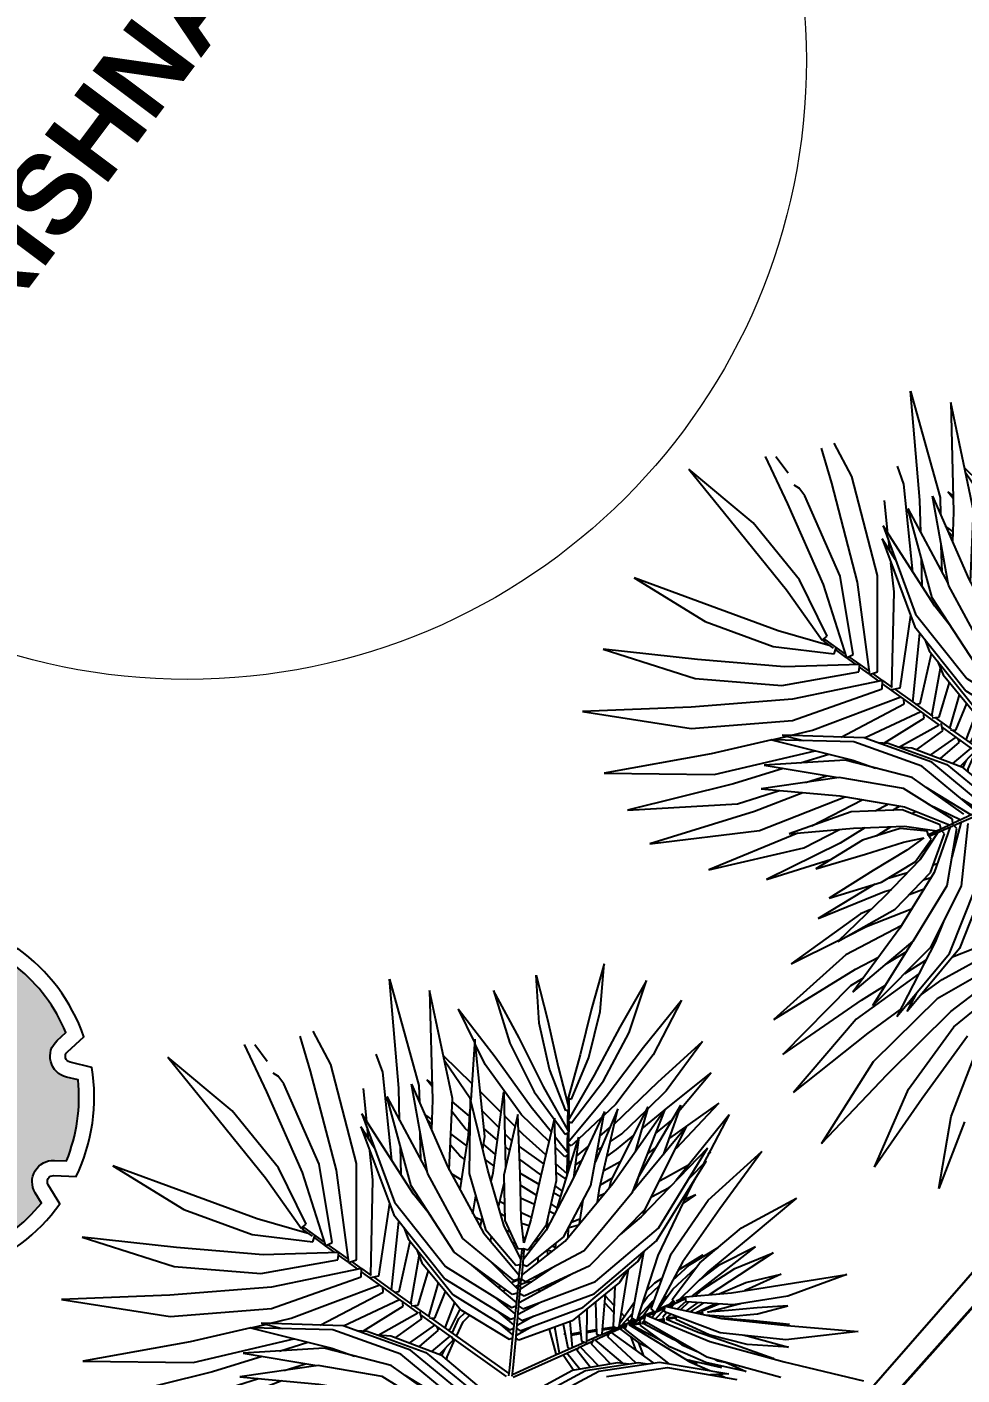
# Model space of a CAD drawing. Header units: metres. Extents: x 251860 to 269438, y 1966787 to 1972367.
# Drawn here: x 253641.308 to 253643.149, y 1969031.907 to 1969034.562 of the extents above; entities that cross this region are included whole.
import ezdxf

# ---------------------------------------------------------------- set-up
doc = ezdxf.new("R2010")
doc.units = ezdxf.units.M
doc.header["$MEASUREMENT"] = 0
doc.layers.get('0').update_dxf_attribs({"linetype": 'CONTINUOUS', "lineweight": 100})
for name, color, linetype in [('PDF3_POINTS_line', 6, 'CONTINUOUS'), ('PDF3_Text', 7, 'CONTINUOUS'), ('zelen', 74, 'CONTINUOUS')]:
    doc.layers.add(name, color=color, linetype=linetype)
doc.layers.add('Wall', color=7, linetype='CONTINUOUS', lineweight=20)
doc.styles.add('PDF Arial Bold', font='arialbd.ttf')

# ---------------------------------------------------------------- blocks, each defined once
blk = doc.blocks.new('z_49')
at = {"color": 67, "ltscale": 2, "true_color": 0x727430}
for p, q in [((1.172, 9.513), (0.725, 7.886)), ((1.047, 7.787), (1.172, 9.513)), ((-1.315, 9.121), (-1.19, 7.407)), ((-0.868, 7.506), (-1.315, 9.121)), ((-2.878, 8.782), (-2.262, 6.884)), ((-1.918, 7.073), (-2.878, 8.782)), ((-4.174, 8.377), (-3.151, 6.348)), ((-2.796, 6.61), (-4.174, 8.377)), ((2.303, 8.382), (1.776, 7.437)), ((2.296, 7.795), (2.426, 8.198)), ((0.725, 7.886), (0.325, 6.419)), ((0.647, 6.32), (1.047, 7.787)), ((2.174, 7.562), (2.183, 7.432)), ((3.113, 7.546), (2.653, 6.954)), ((-4.952, 7.274), (-3.648, 5.412)), ((-3.337, 5.709), (-4.952, 7.274)), ((-1.19, 7.407), (-0.79, 5.963)), ((-0.467, 6.063), (-0.868, 7.506)), ((1.776, 7.437), (0.854, 5.87)), ((1.198, 5.682), (2.119, 7.246)), ((2.119, 7.246), (2.182, 7.443)), ((3.009, 6.69), (3.356, 7.384)), ((-0.997, 5.529), (-1.918, 7.073)), ((-2.262, 6.884), (-1.34, 5.343)), ((2.653, 6.954), (1.3, 5.324)), ((1.656, 5.064), (3.009, 6.69)), ((3.431, 5.265), (5.145, 6.73)), ((5.145, 6.73), (3.717, 4.955)), ((-5.288, 6.435), (-3.859, 4.668)), ((-3.573, 4.974), (-5.288, 6.435)), ((-1.442, 5.002), (-2.796, 6.61)), ((0.325, 6.419), (-0.094, 5.218)), ((-3.151, 6.348), (-1.798, 4.745)), ((0.035, 5.178), (0.647, 6.32)), ((-0.79, 5.963), (-0.178, 4.854)), ((-0.092, 5.012), (-0.467, 6.063)), ((0.854, 5.87), (-0.098, 4.596)), ((2.488, 5.398), (2.999, 5.851)), ((3.505, 5.725), (3.733, 6.051)), ((5.441, 5.922), (3.642, 4.556)), ((3.9, 4.239), (5.441, 5.922)), ((-5.584, 5.653), (-4.043, 3.978)), ((-3.784, 4.29), (-5.584, 5.653)), ((-2.37, 4.862), (-3.337, 5.709)), ((0.04, 4.523), (1.198, 5.682)), ((2.557, 5.572), (1.469, 3.964)), ((1.831, 3.737), (2.557, 5.572)), ((2.139, 4.516), (3.505, 5.725)), ((-3.648, 5.412), (-2.035, 4.005)), ((-1.34, 5.343), (-0.182, 4.218)), ((-0.046, 4.29), (-0.997, 5.529)), ((1.3, 5.324), (-0.101, 4.007)), ((2.326, 5.432), (1.245, 3.824)), ((1.94, 3.881), (3.147, 5.365)), ((2.139, 4.956), (2.326, 5.432)), ((2.22, 5.16), (2.366, 5.29)), ((3.147, 5.365), (2.369, 3.78)), ((-0.094, 5.218), (0.035, 5.178)), ((-0.092, 4.932), (-0.091, 5.179)), ((-0.091, 5.179), (-0.071, 5.203)), ((-0.091, 5.179), (-0.052, 5.179)), ((-0.071, 5.203), (-0.071, 5.179)), ((-0.052, 5.179), (-0.071, 5.203)), ((-0.052, 5.179), (-0.05, 4.66)), ((0.042, 3.908), (1.656, 5.064)), ((2.352, 3.762), (3.647, 5.099)), ((3.647, 5.099), (2.698, 3.49)), ((2.9, 4.861), (3.431, 5.265)), ((5.471, 5.222), (5.106, 4.542)), ((5.11, 4.023), (5.471, 5.222)), ((-2.712, 4.326), (-3.573, 4.974)), ((-2.372, 4.865), (-1.736, 3.259)), ((-1.419, 3.458), (-2.372, 4.865)), ((-2.368, 4.86), (-2.136, 4.656)), ((-2.169, 4.742), (-2.006, 4.326)), ((-1.223, 3.335), (-2.169, 4.742)), ((-1.798, 4.745), (-0.185, 3.622)), ((-0.042, 3.719), (-1.442, 5.002)), ((-0.178, 4.854), (-0.057, 4.891)), ((-0.094, 4.602), (-0.092, 4.881)), ((-0.05, 4.894), (-0.051, 4.898)), ((-0.051, 4.893), (-0.05, 4.894)), ((1.582, 4.593), (2.031, 4.992)), ((3.717, 4.955), (3.437, 4.743)), ((3.859, 4.721), (3.908, 4.893)), ((3.908, 4.893), (3.897, 4.75)), ((4.119, 3.942), (4.438, 4.826)), ((4.39, 4.096), (4.508, 4.903)), ((6.209, 4.848), (5.523, 3.945)), ((5.721, 3.849), (6.209, 4.848)), ((-3.859, 4.668), (-3.131, 4.123)), ((-2.887, 4.683), (-2.207, 3.297)), ((-1.831, 3.385), (-2.887, 4.683)), ((-2.077, 4.605), (-1.724, 4.296)), ((-0.098, 4.596), (0.04, 4.523)), ((-0.095, 4.354), (-0.094, 4.593)), ((-0.05, 4.57), (-0.048, 4.294)), ((-0.044, 3.482), (1.582, 4.593)), ((2.007, 4.181), (2.474, 4.537)), ((3.642, 4.556), (3.126, 4.217)), ((3.301, 4.332), (3.306, 4.52)), ((3.656, 3.242), (5.165, 4.578)), ((5.165, 4.578), (4.096, 3.913)), ((4.868, 4.098), (5.09, 4.513)), ((-5.307, 4.352), (-3.798, 3.02)), ((-3.623, 3.303), (-5.307, 4.352)), ((-2.885, 3.705), (-3.784, 4.29)), ((-2.192, 3.281), (-3.325, 4.451)), ((-3.325, 4.451), (-2.494, 3.043)), ((-1.724, 4.296), (-0.1, 3.214)), ((-0.182, 4.218), (-0.046, 4.29)), ((-0.096, 4.011), (-0.095, 4.264)), ((-0.048, 4.288), (-0.047, 4.057)), ((2.49, 4.025), (2.93, 4.359)), ((2.67, 3.433), (3.9, 4.239)), ((3.221, 4.279), (3.256, 4.436)), ((3.814, 3.738), (3.853, 4.207)), ((6.212, 3.692), (6.981, 4.316)), ((6.981, 4.316), (6.356, 3.572)), ((-4.043, 3.978), (-2.446, 2.945)), ((-2.416, 4.103), (-1.923, 3.733)), ((-2.035, 4.005), (-2.03, 4.002)), ((-0.101, 4.007), (0.042, 3.908)), ((-0.097, 3.77), (-0.096, 4.004)), ((-0.047, 3.97), (-0.046, 3.723)), ((1.389, 4.038), (0.033, 3.337)), ((1.469, 3.964), (1.002, 2.33)), ((4.121, 3.943), (2.846, 3.053)), ((3.127, 2.782), (4.121, 3.943)), ((3.556, 3.665), (3.678, 4.094)), ((4.113, 3.924), (4.119, 3.941)), ((4.463, 2.885), (4.868, 4.098)), ((4.708, 2.813), (5.11, 4.023)), ((5.523, 3.945), (4.999, 2.946)), ((-2.681, 3.786), (-2.312, 3.509)), ((-1.489, 3.73), (-0.176, 3.071)), ((-0.185, 3.622), (-0.042, 3.719)), ((-0.101, 2.969), (-0.098, 3.682)), ((-0.046, 3.717), (-0.044, 3.473)), ((-0.042, 2.953), (1.2, 3.663)), ((1.245, 3.824), (0.785, 2.197)), ((1.351, 2.359), (1.94, 3.881)), ((1.673, 3.191), (1.831, 3.737)), ((1.679, 2.376), (2.352, 3.762)), ((3.032, 3.425), (3.095, 3.711)), ((3.281, 3.428), (3.29, 3.839)), ((3.479, 3.53), (3.936, 3.814)), ((3.547, 3.572), (3.556, 3.665)), ((4.255, 3.253), (4.355, 3.862)), ((5.201, 2.852), (5.721, 3.849)), ((5.564, 2.963), (6.212, 3.692)), ((-3.74, 3.44), (-2.871, 2.424)), ((-2.624, 2.661), (-3.74, 3.44)), ((-1.316, 2.054), (-1.831, 3.385)), ((-1.01, 2.028), (-1.419, 3.458)), ((-0.092, 3.45), (-0.072, 3.463)), ((0.033, 3.337), (-0.092, 3.45)), ((-0.044, 3.407), (-0.042, 2.969)), ((1.154, 3.501), (1.018, 3.295)), ((1.779, 3.556), (1.822, 3.575)), ((2.698, 3.49), (2.02, 2.102)), ((2.463, 3.009), (3.479, 3.53)), ((2.632, 3.356), (2.653, 3.107)), ((3.03, 3.3), (3.032, 3.425)), ((3.144, 2.663), (4.636, 3.455)), ((4.636, 3.455), (3.384, 2.514)), ((3.749, 2.984), (3.781, 3.353)), ((3.972, 3.103), (4.054, 3.595)), ((6.356, 3.572), (5.71, 2.845)), ((-4.779, 3.27), (-3.652, 2.422)), ((-3.286, 2.472), (-4.779, 3.27)), ((-3.331, 3.154), (-2.29, 2.625)), ((-1.603, 2.069), (-2.192, 3.281)), ((-1.77, 3.226), (-1.72, 3.206)), ((-1.736, 3.259), (-1.598, 2.781)), ((-0.82, 1.911), (-1.223, 3.335)), ((-1.221, 3.328), (-0.103, 2.705)), ((-0.176, 3.071), (-0.1, 3.138)), ((0.028, 2.81), (0.998, 3.224)), ((1.018, 3.295), (0.621, 1.872)), ((1.705, 3.301), (1.718, 3.308)), ((3.417, 3.12), (3.656, 3.242)), ((3.483, 2.843), (3.512, 3.168)), ((4.189, 2.851), (4.239, 3.157)), ((7.989, 3.314), (7.079, 2.984)), ((7.143, 2.808), (7.989, 3.314)), ((-3.798, 3.02), (-3.061, 2.646)), ((-2.494, 3.043), (-1.901, 1.828)), ((-1.67, 2.968), (-1.649, 2.958)), ((-1.144, 3.052), (-1.025, 2.872)), ((-1.066, 2.935), (-0.171, 2.565)), ((-1.025, 2.872), (-0.677, 1.627)), ((-0.103, 2.646), (-0.101, 2.969)), ((-0.042, 2.969), (-0.039, 2.441)), ((-0.042, 2.882), (0.028, 2.81)), ((-0.039, 2.465), (0.859, 2.896)), ((0.944, 3.031), (0.781, 2.772)), ((2.846, 3.053), (2.104, 2.105)), ((2.477, 3.017), (2.48, 3.046)), ((4.425, 2.95), (3.236, 2.452)), ((3.272, 2.731), (3.275, 2.954)), ((3.456, 2.198), (4.425, 2.95)), ((3.911, 2.734), (3.944, 2.935)), ((4.347, 2.103), (4.463, 2.885)), ((4.533, 2.178), (4.708, 2.813)), ((4.744, 1.878), (5.201, 2.852)), ((4.999, 2.946), (4.782, 2.28)), ((5.061, 2.192), (5.564, 2.963)), ((5.71, 2.845), (5.18, 2.216)), ((7.079, 2.984), (6.172, 2.624)), ((6.234, 2.446), (7.143, 2.808)), ((-2.965, 2.134), (-4.006, 2.571)), ((-4.006, 2.571), (-3.158, 1.913)), ((-1.975, 1.831), (-2.624, 2.661)), ((-0.96, 2.641), (-0.817, 2.415)), ((-0.956, 2.635), (-0.106, 2.238)), ((-0.171, 2.565), (-0.091, 2.645)), ((-0.106, 2.222), (-0.103, 2.633)), ((0.023, 2.325), (0.728, 2.572)), ((0.781, 2.772), (0.459, 1.555)), ((2.218, 2.507), (2.552, 2.678)), ((2.385, 1.834), (3.127, 2.782)), ((2.485, 2.644), (2.49, 2.599)), ((2.982, 2.596), (3.144, 2.663)), ((3.02, 2.612), (3.02, 2.645)), ((3.456, 2.544), (3.458, 2.57)), ((3.72, 2.655), (3.731, 2.774)), ((3.899, 2.542), (3.908, 1.924)), ((4.084, 1.995), (4.15, 2.615)), ((4.15, 2.615), (4.173, 2.754)), ((6.172, 2.624), (5.303, 2.304)), ((-2.729, 2.243), (-3.286, 2.472)), ((-2.871, 2.424), (-2.221, 1.594)), ((-2.318, 2.27), (-2.067, 2.142)), ((-0.817, 2.415), (-0.536, 1.35)), ((-0.79, 2.313), (-0.165, 2.101)), ((-0.074, 2.437), (0.023, 2.325)), ((-0.039, 2.396), (-0.036, 1.983)), ((-0.036, 2.01), (0.643, 2.251)), ((1.002, 2.33), (1.108, 0.731)), ((1.338, 0.868), (1.351, 2.359)), ((1.59, 1.016), (1.679, 2.376)), ((2.081, 2.226), (2.255, 2.298)), ((2.186, 2.442), (2.206, 2.327)), ((2.206, 2.327), (2.217, 2.282)), ((3.236, 2.452), (2.49, 1.891)), ((2.643, 2.163), (3.104, 2.352)), ((3.015, 2.285), (3.015, 2.316)), ((4.806, 2.29), (3.67, 1.827)), ((3.686, 1.833), (3.697, 2.383)), ((3.697, 2.383), (3.697, 2.385)), ((3.78, 1.509), (4.806, 2.29)), ((4.779, 2.269), (4.663, 1.916)), ((5.123, 2.147), (5.303, 2.275)), ((5.291, 2.293), (5.163, 2.203)), ((5.303, 2.275), (5.291, 2.293)), ((5.291, 2.293), (5.303, 2.288)), ((5.303, 2.288), (5.297, 2.284)), ((5.303, 2.304), (5.328, 2.232)), ((5.303, 2.275), (5.303, 2.288)), ((5.328, 2.232), (6.234, 2.446)), ((7.117, 2.29), (6, 2.14)), ((8.219, 2.403), (7.117, 2.29)), ((7.141, 2.07), (8.219, 2.403)), ((-4.339, 1.993), (-3.441, 1.31)), ((-3.346, 1.588), (-4.339, 1.993)), ((-2.313, 1.644), (-2.965, 2.134)), ((-2.723, 1.952), (-2.396, 1.818)), ((-2.093, 1.982), (-1.947, 1.923)), ((-2.067, 2.142), (-2.053, 2.139)), ((-1.525, 0.878), (-1.603, 2.069)), ((-1.305, 0.748), (-1.316, 2.054)), ((-1.103, 0.629), (-1.01, 2.028)), ((-0.711, 2.013), (-0.108, 1.804)), ((-0.165, 2.101), (-0.062, 2.218)), ((-0.11, 1.511), (-0.106, 2.168)), ((-0.054, 1.982), (0.006, 1.888)), ((-0.036, 1.953), (-0.033, 1.511)), ((0.006, 1.888), (0.584, 2.029)), ((0.785, 2.197), (0.897, 0.609)), ((1.254, 0.712), (1.348, 1.961)), ((2.02, 2.102), (1.745, 0.99)), ((2.104, 2.105), (1.869, 1.17)), ((2.554, 2.05), (2.566, 1.948)), ((2.712, 1.638), (3.456, 2.198)), ((2.752, 2.208), (2.765, 2.097)), ((3.27, 2.058), (3.294, 1.667)), ((3.464, 2.204), (3.509, 1.758)), ((4.499, 2.056), (4.378, 1.62)), ((4.746, 1.881), (4.922, 2.006)), ((4.768, 1.929), (4.919, 2.034)), ((6, 2.14), (4.919, 2.037)), ((4.919, 2.037), (4.927, 1.948)), ((4.925, 2.038), (5.101, 2.16)), ((4.927, 1.948), (6.021, 1.919)), ((4.974, 2.042), (5.12, 2.145)), ((5.12, 2.145), (5.061, 2.192)), ((5.12, 2.145), (5.158, 2.19)), ((6.021, 1.919), (7.141, 2.07)), ((-5.896, 1.841), (-4.925, 1.322)), ((-4.224, 1.282), (-5.896, 1.841)), ((-4.814, 1.932), (-3.561, 1.148)), ((-3.553, 1.395), (-4.814, 1.932)), ((-3.158, 1.913), (-2.506, 1.422)), ((-1.77, 1.013), (-1.975, 1.831)), ((-1.901, 1.828), (-1.661, 0.856)), ((-1.313, 1.705), (-1.231, 0.612)), ((-0.918, 0.522), (-0.82, 1.911)), ((-0.656, 1.806), (-0.149, 1.685)), ((-0.149, 1.685), (-0.108, 1.747)), ((-0.033, 1.6), (0.508, 1.742)), ((0.621, 1.872), (0.713, 0.492)), ((1.329, 1.713), (1.346, 1.716)), ((1.491, 0.846), (1.634, 1.696)), ((1.967, 1.885), (2.058, 1.923)), ((2.028, 1.15), (2.385, 1.834)), ((2.49, 1.891), (2.168, 1.332)), ((2.341, 1.749), (2.361, 1.666)), ((3.67, 1.827), (2.813, 1.462)), ((2.816, 1.716), (2.864, 1.484)), ((3.06, 1.9), (3.117, 1.592)), ((4.021, 1.41), (4.054, 1.718)), ((4.28, 1.649), (4.32, 1.92)), ((4.378, 1.622), (4.543, 1.738)), ((4.39, 1.666), (4.545, 1.773)), ((4.539, 1.675), (4.545, 1.777)), ((4.733, 1.636), (4.539, 1.675)), ((4.545, 1.777), (5.789, 1.687)), ((4.549, 1.776), (4.715, 1.892)), ((4.592, 1.773), (4.742, 1.879)), ((4.663, 1.916), (4.744, 1.878)), ((5.789, 1.687), (7.066, 1.651)), ((-7.036, 1.463), (-5.213, 0.697)), ((-5.086, 1.032), (-7.036, 1.463)), ((-2.595, 1.269), (-3.346, 1.588)), ((-2.506, 1.422), (-2.183, 1.133)), ((-2.031, 1.155), (-2.313, 1.644)), ((-2.221, 1.594), (-1.908, 0.996)), ((-1.923, 1.624), (-1.843, 1.591)), ((-1.564, 1.474), (-1.438, 0.73)), ((-1.311, 1.504), (-1.298, 1.502)), ((-0.677, 1.627), (-0.758, 0.419)), ((-0.585, 1.539), (-0.11, 1.416)), ((-0.11, 1.374), (-0.11, 1.511)), ((-0.033, 1.554), (-0.008, 1.496)), ((-0.033, 1.511), (-0.033, -0.019)), ((-0.033, 1.419), (0.287, 1.482)), ((-0.008, 1.496), (0.463, 1.573)), ((0.287, 1.482), (0.468, 1.447)), ((0.459, 1.555), (0.549, 0.386)), ((2.214, 1.506), (2.23, 1.438)), ((2.813, 1.462), (2.341, 1.307)), ((2.342, 1.307), (2.712, 1.638)), ((2.647, 1.58), (2.698, 1.424)), ((2.922, 1.144), (3.78, 1.509)), ((3.343, 1.17), (4.775, 1.651)), ((3.544, 1.409), (3.561, 1.243)), ((3.675, 1.281), (3.678, 1.466)), ((3.913, 1.611), (3.917, 1.389)), ((3.988, 1.387), (4.34, 1.631)), ((5.514, 1.53), (4.013, 1.25)), ((4.775, 1.651), (4.031, 1.254)), ((4.094, 1.422), (4.175, 1.48)), ((4.106, 0.871), (5.514, 1.53)), ((4.169, 1.447), (4.184, 1.518)), ((4.184, 1.518), (4.297, 1.49)), ((4.218, 1.509), (4.375, 1.62)), ((4.378, 1.62), (4.28, 1.649)), ((4.419, 1.461), (4.735, 1.385)), ((4.744, 1.634), (5.39, 1.507)), ((5.774, 1.432), (5.443, 1.497)), ((7.054, 1.399), (5.774, 1.432)), ((8.31, 1.576), (7.054, 1.399)), ((7.066, 1.651), (8.31, 1.576)), ((-4.959, 1.328), (-3.726, 0.751)), ((-3.645, 1.083), (-4.959, 1.328)), ((-4.779, 1.244), (-4.365, 1.023)), ((-4.027, 1.155), (-4.224, 1.282)), ((-3.561, 1.148), (-3.44, 1.054)), ((-3.441, 1.31), (-2.69, 0.99)), ((-3.308, 1.254), (-2.963, 0.987)), ((-2.183, 1.133), (-2.595, 1.269)), ((-2.094, 1.082), (-2.031, 1.155)), ((-0.536, 1.35), (-0.614, 0.327)), ((-0.548, 1.184), (-0.495, 1.219)), ((-0.544, 1.38), (-0.134, 1.314)), ((-0.538, 1.317), (-0.536, 1.319)), ((-0.536, 1.319), (-0.369, 1.352)), ((-0.495, 1.219), (-0.11, 1.296)), ((-0.134, 1.314), (-0.108, 1.374)), ((-0.11, -0.019), (-0.11, 1.371)), ((-0.033, 1.311), (0.287, 1.375)), ((0.287, 1.375), (0.476, 1.337)), ((1.044, 0.594), (1.082, 1.119)), ((1.29, 1.199), (1.341, 1.165)), ((1.689, 0.959), (2.203, 1.249)), ((2.222, 1.216), (1.713, 0.916)), ((1.869, 1.17), (1.94, 1.101)), ((2.82, 1.082), (2.048, 1.114)), ((2.168, 1.332), (2.241, 1.249)), ((2.203, 1.249), (2.222, 1.216)), ((2.203, 1.249), (2.239, 1.248)), ((2.239, 1.248), (2.212, 1.232)), ((2.222, 1.216), (2.239, 1.248)), ((2.241, 1.249), (2.276, 1.145)), ((2.276, 1.145), (2.922, 1.144)), ((2.348, 1.144), (2.369, 1.1)), ((2.429, 1.385), (2.444, 1.341)), ((2.51, 1.144), (2.527, 1.094)), ((2.533, 1.094), (2.599, 1.144)), ((4.013, 1.25), (2.82, 1.082)), ((2.869, 1.089), (3.039, 1.194)), ((2.936, 1.131), (2.943, 1.099)), ((3.179, 1.254), (3.201, 1.136)), ((3.315, 1.152), (3.343, 1.17)), ((3.317, 1.313), (3.326, 1.159)), ((3.917, 1.389), (3.971, 1.381)), ((4.163, 0.685), (5.724, 1.342)), ((4.266, 1.379), (4.412, 1.325)), ((5.724, 1.342), (4.556, 1.081)), ((4.781, 1.187), (4.873, 1.152)), ((5.045, 1.31), (5.303, 1.248)), ((5.431, 1.219), (6.653, 0.99)), ((-7.519, 0.885), (-5.659, 0.227)), ((-5.548, 0.579), (-7.519, 0.885)), ((-3.937, 0.452), (-5.086, 1.032)), ((-4.365, 1.023), (-3.525, 0.48)), ((-2.601, 0.936), (-3.645, 1.083)), ((-2.69, 0.99), (-2.125, 0.991)), ((-2.684, 0.604), (-1.872, 0.835)), ((-1.926, 0.964), (-2.601, 0.936)), ((-2.125, 0.991), (-2.094, 1.082)), ((-2.061, 1.082), (-2.093, 1.081)), ((-2.093, 1.081), (-2.078, 1.053)), ((-2.093, 1.081), (-2.07, 1.068)), ((-2.078, 1.053), (-2.061, 1.082)), ((-2.078, 1.053), (-1.633, 0.791)), ((-2.061, 1.082), (-1.612, 0.828)), ((-1.872, 0.835), (-1.85, 0.919)), ((-1.831, 0.952), (-1.77, 1.013)), ((-1.614, 0.805), (-1.525, 0.878)), ((-1.081, 0.969), (-1.047, 0.509)), ((-1.081, 0.954), (-1.079, 0.956)), ((0.846, 0.484), (0.878, 0.878)), ((1.671, 0.949), (1.213, 0.689)), ((1.243, 0.639), (1.696, 0.906)), ((1.281, 1.078), (1.34, 1.039)), ((1.421, 0.807), (1.338, 0.868)), ((1.504, 0.929), (1.565, 0.888)), ((1.524, 1.043), (1.668, 0.946)), ((1.692, 0.932), (1.59, 1.016)), ((1.612, 0.857), (1.732, 0.776)), ((1.713, 0.801), (1.692, 0.932)), ((1.769, 0.949), (2.869, 0.631)), ((1.962, 1.063), (1.987, 0.967)), ((1.987, 0.967), (2.914, 0.703)), ((2.189, 0.828), (2.266, 0.887)), ((2.914, 0.703), (4.106, 0.871)), ((4.437, 0.592), (6.121, 0.857)), ((4.791, 0.949), (5.024, 0.872)), ((5.024, 0.872), (5.465, 0.754)), ((5.085, 1.073), (5.352, 0.973)), ((6.121, 0.857), (5.205, 0.532)), ((5.352, 0.973), (6.046, 0.845)), ((6.604, 0.742), (6.074, 0.84)), ((6.653, 0.99), (7.871, 0.734)), ((-5.266, 0.46), (-5.548, 0.579)), ((-5.213, 0.697), (-4.731, 0.455)), ((-3.726, 0.751), (-2.684, 0.604)), ((-3.314, 0.693), (-3.038, 0.514)), ((-2.895, 0.634), (-2.765, 0.533)), ((-2.703, 0.163), (-1.633, 0.69)), ((-1.682, 0.82), (-2.644, 0.542)), ((-1.411, 0.565), (-2.546, -0.078)), ((-2.525, 0.649), (-2.456, 0.596)), ((-2.168, 0.427), (-1.461, 0.69)), ((-1.633, 0.69), (-1.614, 0.805)), ((-1.618, 0.782), (-1.221, 0.548)), ((-1.196, 0.593), (-1.596, 0.819)), ((1.213, 0.689), (0.576, 0.332)), ((0.615, 0.265), (1.243, 0.639)), ((0.666, 0.383), (0.695, 0.761)), ((0.897, 0.609), (0.976, 0.557)), ((1.108, 0.731), (1.19, 0.676)), ((1.219, 0.625), (1.226, 0.527)), ((1.282, 0.662), (2.41, 0.12)), ((1.448, 0.76), (1.459, 0.658)), ((1.459, 0.658), (2.758, -0.077)), ((1.517, 0.801), (2.325, 0.5)), ((2.936, 0.198), (1.713, 0.801)), ((1.732, 0.776), (1.782, 0.702)), ((1.906, 0.707), (1.949, 0.642)), ((1.947, 0.64), (1.983, 0.668)), ((2.168, 0.558), (2.182, 0.57)), ((2.428, 0.759), (2.506, 0.819)), ((2.502, 0.816), (2.544, 0.725)), ((2.626, 0.702), (2.714, 0.759)), ((2.632, 0.783), (2.653, 0.72)), ((2.869, 0.631), (4.41, 0.524)), ((2.962, 0.625), (3.127, 0.733)), ((2.965, 0.625), (3.005, 0.653)), ((3.142, 0.722), (3.15, 0.736)), ((3.296, 0.602), (3.142, 0.722)), ((3.26, 0.751), (3.429, 0.648)), ((3.333, 0.599), (3.771, 0.823)), ((3.682, 0.811), (3.713, 0.793)), ((3.915, 0.559), (4.163, 0.685)), ((4.023, 0.614), (4.146, 0.543)), ((4.236, 0.715), (4.5, 0.602)), ((4.297, 0.532), (4.437, 0.592)), ((4.517, 0.834), (4.879, 0.661)), ((5.673, 0.698), (6.247, 0.544)), ((7.871, 0.734), (6.604, 0.742)), ((-5.627, 0.463), (-4.048, 0.067)), ((-3.992, 0.448), (-5.627, 0.463)), ((-2.644, 0.542), (-3.992, 0.448)), ((0.576, 0.332), (0.071, 0.041)), ((0.549, 0.386), (0.61, 0.352)), ((0.647, 0.216), (0.648, 0.285)), ((0.703, 0.318), (1.046, 0.154)), ((0.713, 0.492), (0.783, 0.449)), ((0.819, 0.387), (0.821, 0.304)), ((0.821, 0.304), (1.97, -0.466)), ((0.881, 0.423), (1.238, 0.254)), ((1.009, 0.5), (1.015, 0.405)), ((1.015, 0.405), (2.333, -0.486)), ((1.075, 0.54), (1.549, 0.31)), ((1.226, 0.527), (2.557, -0.365)), ((1.709, 0.457), (1.754, 0.491)), ((1.911, 0.36), (1.943, 0.384)), ((2.025, 0.338), (2.052, 0.298)), ((2.048, 0.294), (2.067, 0.314)), ((4.41, 0.524), (6.278, 0.542)), ((6.278, 0.542), (4.473, 0.089)), ((4.841, 0.175), (6.54, 0.324)), ((5.251, 0.548), (5.308, 0.533)), ((5.325, 0.302), (5.519, 0.235)), ((6.54, 0.324), (5.497, 0.027)), ((5.762, 0.412), (6.181, 0.301)), ((6.181, 0.301), (6.234, 0.297)), ((6.247, 0.544), (6.258, 0.541)), ((6.267, 0.539), (7.451, 0.21)), ((7.451, 0.21), (6.403, 0.285)), ((-8.027, 0.252), (-6.131, -0.285)), ((-6.039, 0.082), (-8.027, 0.252)), ((-4.526, -0.424), (-6.039, 0.082)), ((-5.659, 0.227), (-5.12, 0.001)), ((-5.61, -0.032), (-4.069, 0.072)), ((-4.753, 0.244), (-4.307, 0.056)), ((-4.048, 0.067), (-2.703, 0.163)), ((0.071, 0.041), (-0.071, -0.041)), ((0.11, -0.026), (0.615, 0.265)), ((1.615, -0.447), (0.647, 0.216)), ((2.281, 0.182), (2.29, 0.188)), ((2.312, 0.167), (2.318, 0.172)), ((4.473, 0.089), (2.936, 0.198)), ((6.258, -0.024), (4.497, 0.095)), ((4.588, 0.089), (4.841, 0.175)), ((4.879, 0.191), (4.907, 0.181)), ((5.849, 0.12), (5.837, 0.124)), ((7.033, -0.286), (5.849, 0.12)), ((-3.957, -0.297), (-5.61, -0.032)), ((-4.688, -0.18), (-4.214, -0.378)), ((-2.546, -0.078), (-3.957, -0.297)), ((-3.318, -0.198), (-3.801, -0.317)), ((-3.674, -0.253), (-3.641, -0.278)), ((-3.426, -0.215), (-3.415, -0.222)), ((-0.042, -0.136), (0.951, -0.71)), ((-0.033, -0.108), (0.11, -0.026)), ((-0.003, -0.092), (0.889, -0.607)), ((1.196, -0.16), (0.862, -0.57)), ((0.919, -0.624), (1.303, -0.233)), ((2.758, -0.077), (4.37, -0.327)), ((4.191, -0.35), (3.639, -0.214)), ((3.677, -0.223), (3.684, -0.221)), ((4.37, -0.327), (6.258, -0.024)), ((5.013, -0.224), (5.12, -0.278)), ((5.12, -0.278), (5.634, -0.519)), ((5.742, -0.107), (5.766, -0.116)), ((5.766, -0.116), (7.033, -0.286)), ((-6.131, -0.285), (-5.347, -0.546)), ((-3.801, -0.317), (-5.509, -0.569)), ((-3.814, -0.691), (-2.372, -0.33)), ((-2.175, -0.436), (-3.61, -0.799)), ((1.453, -0.335), (1.108, -0.7)), ((1.17, -0.771), (1.576, -0.42)), ((1.293, -0.494), (1.322, -0.473)), ((1.785, -0.493), (1.384, -0.845)), ((1.451, -0.935), (2, -0.551)), ((2.83, -0.777), (1.615, -0.447)), ((1.97, -0.466), (3.401, -0.833)), ((2.333, -0.486), (3.973, -0.901)), ((2.557, -0.365), (4.206, -0.777)), ((6.143, -0.639), (4.191, -0.35)), ((4.262, -0.361), (4.363, -0.326)), ((4.65, -0.282), (5.021, -0.469)), ((5.021, -0.469), (5.063, -0.479)), ((5.23, -0.504), (5.263, -0.498)), ((5.263, -0.498), (6.964, -0.595)), ((-6.554, -0.716), (-8.546, -0.834)), ((-8.546, -0.834), (-6.598, -1.102)), ((-4.729, -1.031), (-6.554, -0.716)), ((-5.509, -0.569), (-3.814, -0.691)), ((-5.301, -0.683), (-4.859, -0.616)), ((-3.61, -0.799), (-5.301, -0.683)), ((-5.211, -0.591), (-5.049, -0.645)), ((-4.839, -0.715), (-4.341, -0.881)), ((-3.835, -0.783), (-2.711, -1.504)), ((0.002, -0.666), (0.796, -1.046)), ((0.01, -0.812), (0.941, -1.269)), ((0.805, -1.056), (0.932, -0.72)), ((0.862, -0.57), (0.891, -0.609)), ((0.891, -0.608), (0.979, -0.66)), ((0.898, -1.148), (1.009, -0.743)), ((0.932, -0.72), (0.979, -0.726)), ((0.951, -0.71), (1.24, -0.874)), ((0.979, -0.66), (1.405, -0.909)), ((1.108, -0.7), (1.133, -0.749)), ((1.365, -0.602), (1.503, -0.741)), ((1.387, -0.583), (1.525, -0.721)), ((1.596, -0.834), (1.738, -0.976)), ((1.62, -0.817), (1.762, -0.958)), ((2.215, -0.61), (1.687, -1.015)), ((1.753, -1.112), (2.474, -0.681)), ((2.712, -0.745), (2.018, -1.202)), ((2.083, -1.305), (3.16, -0.771)), ((2.256, -1.046), (2.309, -0.78)), ((2.379, -0.964), (2.431, -0.707)), ((3.619, -0.82), (2.379, -1.403)), ((3.136, -0.765), (2.83, -0.777)), ((3.401, -0.833), (3.647, -0.818)), ((3.747, -1.103), (5.299, -0.827)), ((3.973, -0.901), (5.906, -0.768)), ((4.206, -0.777), (6.143, -0.639)), ((5.299, -0.827), (5.544, -0.793)), ((5.906, -0.768), (5.401, -0.692)), ((6.964, -0.595), (5.818, -0.755)), ((6.038, -0.724), (6.11, -0.742)), ((6.11, -0.742), (6.064, -0.721)), ((-6.598, -1.102), (-4.771, -1.414)), ((-3.147, -1.747), (-4.729, -1.031)), ((-4.341, -0.881), (-2.787, -1.627)), ((0.017, -0.975), (1.09, -1.498)), ((0.796, -1.046), (1.466, -1.711)), ((1.057, -1.305), (1.182, -0.876)), ((1.179, -1.426), (1.277, -0.895)), ((1.182, -0.876), (1.265, -0.873)), ((1.259, -0.885), (1.528, -1.038)), ((1.356, -1.602), (1.459, -1.051)), ((1.384, -0.845), (1.421, -0.956)), ((1.441, -0.929), (1.706, -1.085)), ((1.459, -1.051), (1.569, -1.03)), ((1.517, -1.808), (1.574, -1.064)), ((1.557, -1.055), (1.902, -1.251)), ((1.687, -1.015), (1.709, -1.098)), ((1.715, -1.09), (1.924, -1.213)), ((1.829, -1.067), (2.032, -1.27)), ((1.855, -1.051), (2.021, -1.218)), ((2.389, -1.532), (3.747, -1.103)), ((4.917, -0.895), (5.22, -1.003)), ((5.22, -1.003), (5.008, -0.879)), ((0.941, -1.269), (1.715, -2.061)), ((1.677, -2.022), (1.773, -1.237)), ((1.773, -1.237), (1.845, -1.218)), ((1.887, -2.317), (1.891, -1.244)), ((1.902, -1.251), (2.187, -1.413)), ((1.924, -1.213), (2.385, -1.482)), ((2.018, -1.202), (2.034, -1.277)), ((2.048, -1.879), (2.058, -1.34)), ((2.1, -1.297), (2.144, -1.341)), ((2.106, -1.303), (2.108, -1.293)), ((2.115, -1.372), (2.122, -1.434)), ((2.132, -1.329), (2.454, -1.368)), ((2.142, -1.275), (2.661, -1.266)), ((2.192, -1.369), (2.198, -1.337)), ((2.21, -1.274), (2.217, -1.238)), ((2.289, -1.421), (2.303, -1.35)), ((2.318, -1.272), (2.337, -1.179)), ((2.661, -1.266), (2.668, -1.267)), ((2.765, -1.628), (3.931, -1.298)), ((3.02, -1.333), (3.245, -1.375)), ((3.245, -1.375), (3.416, -1.444)), ((3.931, -1.298), (5.277, -1.277)), ((5.277, -1.277), (6.741, -1.589)), ((-8.303, -2.004), (-6.586, -1.634)), ((-6.586, -1.634), (-4.997, -1.648)), ((-4.997, -1.648), (-3.613, -2.019)), ((-4.771, -1.414), (-3.16, -1.899)), ((1.09, -1.498), (1.975, -2.407)), ((1.888, -1.879), (2.053, -1.633)), ((2.06, -2.581), (2.113, -1.437)), ((2.113, -1.437), (2.233, -1.399)), ((2.162, -1.399), (2.179, -1.416)), ((2.23, -1.438), (2.389, -1.529)), ((2.233, -1.399), (2.234, -1.416)), ((2.236, -1.441), (2.348, -2.914)), ((2.239, -1.471), (2.251, -1.469)), ((2.251, -1.469), (2.255, -1.453)), ((2.251, -1.488), (2.396, -1.63)), ((2.255, -1.453), (2.253, -1.451)), ((2.266, -1.502), (2.345, -2.105)), ((2.271, -1.469), (2.413, -1.613)), ((2.281, -1.421), (2.381, -1.421)), ((2.285, -1.483), (2.317, -1.488)), ((2.359, -1.638), (2.41, -1.627)), ((2.359, -2.398), (2.359, -1.638)), ((2.379, -1.403), (2.389, -1.532)), ((2.393, -1.531), (2.554, -1.623)), ((2.41, -1.627), (2.421, -1.576)), ((2.416, -1.651), (2.487, -1.72)), ((2.421, -1.576), (2.472, -1.576)), ((2.429, -1.664), (2.524, -2.362)), ((2.434, -1.634), (2.483, -1.683)), ((2.443, -1.515), (2.594, -1.604)), ((2.447, -1.647), (2.49, -1.653)), ((2.467, -1.507), (2.887, -1.562)), ((2.48, -1.657), (2.598, -1.602)), ((2.626, -3.139), (2.48, -1.657)), ((2.547, -1.576), (2.949, -1.576)), ((2.598, -1.602), (2.929, -3.005)), ((2.599, -1.606), (2.763, -1.702)), ((2.611, -1.655), (2.761, -1.741)), ((2.614, -1.669), (2.642, -1.673)), ((2.748, -1.419), (2.916, -1.418)), ((3.923, -1.59), (2.761, -1.744)), ((2.761, -1.744), (2.765, -1.628)), ((2.764, -1.414), (2.791, -1.419)), ((2.887, -1.562), (2.952, -1.575)), ((2.916, -1.418), (3.261, -1.488)), ((3.509, -1.645), (3.971, -1.741)), ((3.741, -1.614), (4.296, -1.846)), ((3.8, -1.607), (3.841, -1.614)), ((3.841, -1.614), (3.816, -1.604)), ((5.271, -1.571), (3.923, -1.59)), ((6.741, -1.589), (5.271, -1.571)), ((1.096, -1.689), (1.982, -2.605)), ((1.466, -1.711), (1.573, -1.915)), ((1.888, -2.07), (2.049, -1.829)), ((2.084, -2.066), (2.048, -1.879)), ((2.632, -1.744), (2.768, -1.745)), ((2.65, -1.82), (2.925, -1.859)), ((2.659, -1.861), (2.756, -1.959)), ((2.668, -1.901), (2.742, -1.974)), ((2.735, -1.686), (2.763, -1.69)), ((2.768, -1.921), (2.753, -1.97)), ((2.764, -1.743), (2.944, -1.846)), ((2.894, -1.934), (2.768, -1.921)), ((2.821, -1.736), (2.976, -1.826)), ((2.838, -1.746), (3.358, -1.75)), ((2.881, -1.886), (2.98, -1.824)), ((3.199, -3.073), (2.881, -1.886)), ((2.966, -1.717), (3.145, -1.741)), ((2.98, -1.824), (3.45, -2.921)), ((2.982, -1.83), (3.163, -1.935)), ((3.003, -1.88), (3.341, -2.073)), ((3.033, -1.948), (3.142, -1.96)), ((3.066, -1.879), (3.172, -1.894)), ((3.145, -1.741), (3.183, -1.749)), ((3.156, -1.962), (3.178, -1.869)), ((3.178, -1.869), (4.127, -1.888)), ((3.358, -1.75), (3.995, -1.885)), ((3.971, -1.741), (4.605, -2.012)), ((4.127, -1.888), (5.215, -2.169)), ((4.296, -1.846), (4.145, -1.816)), ((-6.58, -1.978), (-8.303, -2.004)), ((-4.989, -1.99), (-6.58, -1.978)), ((1.715, -2.061), (1.799, -2.226)), ((2.345, -2.105), (2.359, -2.173)), ((2.53, -2.156), (2.533, -2.575)), ((2.753, -1.97), (2.703, -1.985)), ((2.703, -1.985), (2.714, -2.099)), ((2.773, -2.004), (2.927, -2.157)), ((2.779, -2.01), (2.944, -2.698)), ((2.787, -1.99), (2.94, -2.144)), ((2.793, -1.996), (2.919, -2.026)), ((2.887, -2.171), (2.936, -2.153)), ((3.029, -2.913), (2.887, -2.171)), ((2.936, -2.153), (2.946, -2.127)), ((3.083, -2.066), (3.315, -2.122)), ((3.113, -2.135), (3.338, -2.178)), ((3.155, -1.968), (3.155, -1.967)), ((3.159, -1.969), (3.155, -1.968)), ((3.356, -2.048), (3.196, -1.955)), ((4.071, -2.134), (3.248, -1.985)), ((3.308, -2.129), (3.382, -2.06)), ((3.82, -2.954), (3.308, -2.129)), ((3.341, -2.073), (3.356, -2.048)), ((3.341, -2.073), (3.364, -2.069)), ((3.364, -2.069), (3.349, -2.06)), ((3.356, -2.048), (3.364, -2.069)), ((3.382, -2.06), (4.006, -2.783)), ((3.466, -2.158), (3.481, -2.161)), ((3.481, -2.161), (4.259, -2.397)), ((3.512, -2.211), (3.696, -2.246)), ((4.307, -2.236), (3.826, -2.09)), ((5.158, -2.416), (4.071, -2.134)), ((5.215, -2.169), (6.375, -2.731)), ((-6.527, -2.683), (-5.239, -2.344)), ((1.975, -2.407), (2.614, -3.712)), ((2.524, -3.188), (2.359, -2.398)), ((2.524, -2.362), (2.531, -2.4)), ((3.16, -2.245), (3.437, -2.337)), ((3.192, -2.319), (3.5, -2.438)), ((3.234, -2.417), (3.619, -2.631)), ((3.251, -2.458), (3.32, -2.527)), ((3.31, -2.538), (3.267, -2.495)), ((3.32, -2.538), (3.345, -2.505)), ((3.345, -2.505), (3.665, -2.704)), ((3.696, -2.246), (4.451, -2.544)), ((4.391, -2.7), (3.7, -2.428)), ((4.259, -2.397), (5.065, -2.632)), ((5.065, -2.632), (4.307, -2.236)), ((6.375, -2.731), (5.158, -2.416)), ((-7.889, -3.343), (-6.527, -2.683)), ((1.982, -2.605), (2.618, -3.915)), ((2.533, -2.575), (2.604, -2.909)), ((2.944, -2.698), (3.179, -3.476)), ((3.294, -2.558), (3.32, -2.538)), ((3.32, -2.527), (3.31, -2.538)), ((3.32, -2.538), (3.31, -2.538)), ((3.315, -2.532), (3.32, -2.538)), ((3.315, -2.606), (3.571, -3.017)), ((3.32, -2.538), (3.32, -2.527)), ((3.67, -2.941), (3.392, -2.609)), ((3.392, -2.609), (3.724, -2.888)), ((3.839, -2.589), (4.347, -2.897)), ((4.006, -2.783), (4.808, -3.593)), ((5.176, -2.998), (4.391, -2.7)), ((4.451, -2.544), (5.176, -2.998)), ((-6.461, -2.97), (-7.889, -3.343)), ((2.342, -2.826), (2.629, -3.513)), ((2.348, -2.914), (2.439, -3.355)), ((2.358, -2.96), (2.397, -3.058)), ((2.397, -3.058), (2.364, -2.879)), ((2.929, -3.005), (3.479, -4.495)), ((3.326, -3.668), (3.029, -2.913)), ((3.415, -2.838), (3.444, -2.892)), ((3.444, -2.892), (3.807, -3.493)), ((3.45, -2.921), (4.122, -4.106)), ((3.571, -3.017), (3.963, -3.468)), ((4.061, -3.392), (3.67, -2.941)), ((3.724, -2.888), (3.935, -3.07)), ((4.623, -3.765), (3.82, -2.954)), ((4.276, -3.024), (4.199, -2.977)), ((4.914, -3.392), (4.276, -3.024)), ((4.347, -2.897), (4.914, -3.392)), ((2.86, -3.975), (2.524, -3.188)), ((3.175, -4.628), (2.626, -3.139)), ((2.688, -3.307), (2.702, -3.371)), ((3.87, -4.258), (3.199, -3.073)), ((2.614, -3.712), (2.374, -3.413)), ((2.477, -3.541), (2.506, -3.685)), ((2.629, -3.513), (2.598, -3.362)), ((2.702, -3.371), (2.773, -3.537)), ((2.764, -3.515), (2.86, -3.975)), ((3.179, -3.476), (3.415, -4.282)), ((3.44, -3.498), (3.483, -3.608)), ((3.483, -3.608), (3.78, -4.393)), ((3.807, -3.493), (4.175, -4.131)), ((3.963, -3.468), (4.461, -3.881)), ((4.461, -3.881), (4.061, -3.392)), ((4.808, -3.593), (5.697, -4.493)), ((3.78, -4.393), (3.326, -3.668)), ((5.697, -4.493), (4.623, -3.765)), ((4.175, -4.131), (4.065, -4.005)), ((4.122, -4.106), (4.879, -5.374)), ((3.415, -4.282), (3.368, -4.192)), ((4.879, -5.374), (3.87, -4.258)), ((3.479, -4.495), (4.116, -6.056))]:
    blk.add_line(p, q, dxfattribs=at)
blk = doc.blocks.new('Derevo_03')
at = {"color": 94}
blk.add_lwpolyline([(-0.3536, 0.3536), (-0.3308, 0.2967, -0.599038), (-0.3497, 0.2742), (-0.4096, 0.2868, 0.153915), (-0.5, 0), (-0.4437, -0.0241, -0.599038), (-0.4412, -0.0533), (-0.4924, -0.0868, 0.153915), (-0.3536, -0.3536), (-0.2967, -0.3308, -0.599038), (-0.2742, -0.3497), (-0.2868, -0.4096, 0.153915), (0, -0.5), (0.0241, -0.4437, -0.599038), (0.0533, -0.4412), (0.0868, -0.4924, 0.153915), (0.3536, -0.3536), (0.3308, -0.2967, -0.599038), (0.3497, -0.2742), (0.4096, -0.2868, 0.153915), (0.5, 0), (0.4437, 0.0241, -0.599038), (0.4412, 0.0533), (0.4924, 0.0868, 0.153915), (0.3536, 0.3536), (0.2967, 0.3308, -0.599038), (0.2742, 0.3497), (0.2868, 0.4096, 0.153915), (0, 0.5), (-0.0241, 0.4437, -0.599038), (-0.0533, 0.4412), (-0.0868, 0.4924, 0.153915)], format="xyb", close=True, dxfattribs=at)
at = {"color": 83}
blk.add_lwpolyline([(0.0272, 0.4575), (0.0142, 0.4273, -0.599038), (-0.0882, 0.4184), (-0.1062, 0.4459, 0.123702), (-0.3043, 0.3427), (-0.2921, 0.3122, -0.599038), (-0.3582, 0.2334), (-0.3904, 0.2402, 0.123702), (-0.4575, 0.0272), (-0.4273, 0.0142, -0.599038), (-0.4184, -0.0882), (-0.4459, -0.1062, 0.123702), (-0.3427, -0.3043), (-0.3122, -0.2921, -0.599038), (-0.2334, -0.3582), (-0.2402, -0.3904, 0.123702), (-0.0272, -0.4575), (-0.0142, -0.4273, -0.599038), (0.0882, -0.4184), (0.1062, -0.4459, 0.123702), (0.3043, -0.3427), (0.2921, -0.3122, -0.599038), (0.3582, -0.2334), (0.3904, -0.2402, 0.123702), (0.4575, -0.0272), (0.4273, -0.0142, -0.599038), (0.4184, 0.0882), (0.4459, 0.1062, 0.123702), (0.3427, 0.3043), (0.3122, 0.2921, -0.599038), (0.2334, 0.3582), (0.2402, 0.3904, 0.123702)], format="xyb", close=True, dxfattribs=at)
at = {"color": 90}
blk.add_circle((0, 0), 0.0417, dxfattribs=at)
blk = doc.blocks.new('A$Ce6ba423c')
at = {"layer": 'Wall', "ltscale": 2, "true_color": 0x136734}
h = blk.add_hatch(dxfattribs=at)
h.set_pattern_fill('AR-SAND', color=116, scale=0.2)
h.set_pattern_definition([(37.5, (841500.67488, -52264.84874), (-0.01259867162, 0.3853647538), [0, -0.304, 0, -0.34, 0, -0.325]), (7.5, (841500.6749, -52264.84874), (0.35395534105, 0.56442921305), [0, -0.164, 0, -0.274, 0, -0.105]), (327.5, (841500.42888, -52264.84874), (0.62282837235, 0.00113181071), [0, -0.1, 0, -0.36, 0, -0.47]), (317.5, (841500.4289, -52264.84874), (0.6012253209, 0.175535113), [0, -0.05, 0, -0.236, 0, -0.27])])
h.paths.add_polyline_path([(20.225, 19.304), (19.494, 19.01, -0.599038), (17.603, 20.597), (17.764, 21.369, 0.123702), (12.652, 22.981), (12.342, 22.256, -0.599038), (9.882, 22.041), (9.451, 22.701, 0.123702), (4.696, 20.225), (4.99, 19.494, -0.599038), (3.403, 17.603), (2.631, 17.764, 0.123702), (1.019, 12.652), (1.744, 12.342, -0.599038), (1.959, 9.882), (1.299, 9.451, 0.123702), (3.775, 4.696), (4.506, 4.99, -0.599038), (6.397, 3.403), (6.236, 2.631, 0.123702), (11.348, 1.019), (11.658, 1.744, -0.599038), (14.118, 1.959), (14.549, 1.299, 0.123702), (19.304, 3.775), (19.01, 4.506, -0.599038), (20.597, 6.397), (21.369, 6.236, 0.123702), (22.981, 11.348), (22.256, 11.658, -0.599038), (22.041, 14.118), (22.701, 14.549, 0.123702)])
h.paths.add_polyline_path([(13, 12, -1), (11, 12, -1)], flags=16)
at = {"layer": 'zelen', "xscale": 23.99999999999975, "yscale": 23.99999999999975, "zscale": 23.99999999999975}
blk.add_blockref('Derevo_03', (12, 12), dxfattribs=at)

msp = doc.modelspace()

# ---------------------------------------------------------------- linework, layer by layer
at = {"layer": 'PDF3_POINTS_line', "lineweight": 30}
for p, q in [((253639.57248, 1969028.00355, 520.1345), (253645.20983, 1969034.43627, 520.1345)), ((253643.3326, 1969032.22382, 520.1345), (253639.63502, 1969028.07216, 520.1345))]:
    msp.add_line(p, q, dxfattribs=at)
at = {"layer": 'Wall', "lineweight": 35, "ltscale": 2}
msp.add_line((253643.3326, 1969032.22382, 520.1345), (253639.63502, 1969028.07216, 520.1345), dxfattribs=at)
at = {"layer": 'Wall', "ltscale": 2}
msp.add_circle((253641.62356, 1969034.49644, 520.1345), 1.2192, dxfattribs=at)

# ---------------------------------------------------------------- block references
at = {"layer": 'Wall', "color": 67, "ltscale": 2, "true_color": 0x727430, "xscale": 0.0300368923989105, "yscale": 0.0300368923989105, "zscale": 0.0300368923989105, "rotation": 54.33545139389092}
msp.add_blockref('A$Ce6ba423c', (253641.16244, 1969031.9512, 520.1345), dxfattribs=at)
at = {"layer": 'zelen', "xscale": 0.0953833472450015, "yscale": 0.0953833472450015, "zscale": 0.0953833472450015, "rotation": 54.33545139389092}
for p in [(253643.28328, 1969033.07157, 520.1345), (253642.25711, 1969031.91354, 520.1345)]:
    msp.add_blockref('z_49', p, dxfattribs=at)

# ---------------------------------------------------------------- texts
at = {"layer": 'PDF3_Text', "lineweight": 30, "insert": (253642.09097, 1969035.08581, 520.1345), "char_height": 0.1558044, "width": 3.1027228, "attachment_point": 9, "rotation": 53.19007, "style": 'PDF Arial Bold'}
msp.add_mtext('KRISHNA IDOL', dxfattribs=at)

doc.saveas('drawing.dxf')
